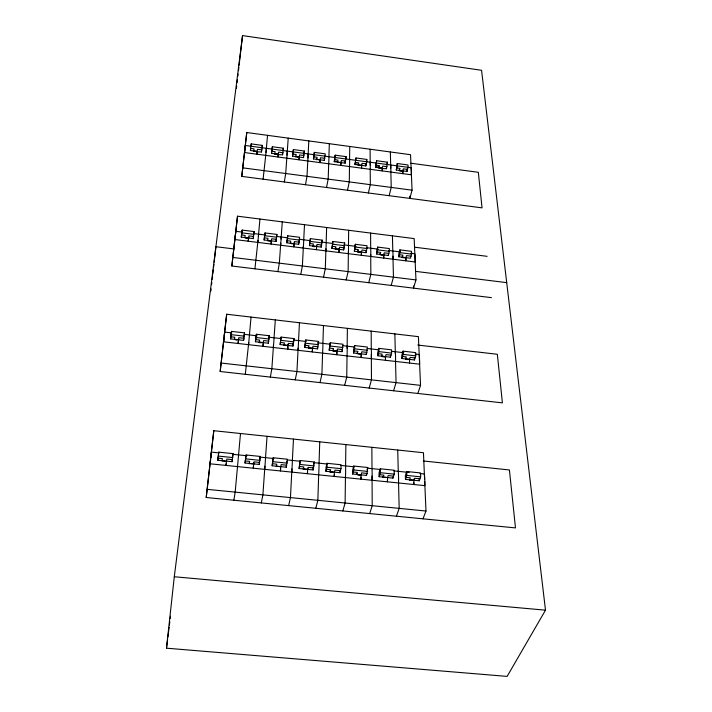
<?xml version="1.0" encoding="UTF-8"?>
<svg xmlns="http://www.w3.org/2000/svg" width="712" height="712" viewBox="0 0 712 712"><rect width="100%" height="100%" fill="white"/><g stroke="black" fill="none" stroke-linecap="round" stroke-linejoin="round"><path stroke-width="1.07" d="M381.347 168.433L378.837 168.094L378.926 167.106L375.696 166.661L376.648 160.743L387.444 162.194L386.491 168.7L382.175 168.539M367.089 473.409L366.484 475.411L352.582 473.987L352.609 470.098L353.757 466.057L367.686 467.49L367.089 473.409L361.651 472.857L361.046 474.895L356.748 474.423L356.748 473.64L356.739 474.45M366.796 352.369L366.244 354.434L353.544 352.974L353.561 349.734L354.62 345.569L367.339 347.038L366.796 352.369L361.829 351.799L361.278 353.909L357.353 353.419L357.353 352.769L357.246 353.811M366.547 250.615L366.048 252.698L354.353 251.229L355.35 244.287L367.054 245.765L366.547 250.615L361.981 250.046L361.465 252.164L357.86 251.683L357.86 251.131M360.931 477.191L360.931 479.14A35.306 4.699 -84.4 0 0 361.046 474.895L360.94 475.233M361.18 355.35L361.171 357.522A31.942 3.978 -83.6 0 0 361.278 353.909L358.225 353.926M361.376 253.445L361.376 255.297A29.397 3.391 -83 0 0 361.465 252.164L361.482 251.443L361.482 252.128M361.554 166.572L361.545 168.157A27.385 2.901 -82.6 0 0 361.634 165.424L361.643 164.792L361.554 165.78M355.039 164.499L355.964 157.966L366.805 159.426L366.813 161.793L365.87 165.94L355.039 164.499L355.964 157.966M352.582 473.987L353.731 469.973L353.757 466.057M353.544 352.974L354.603 348.835L354.62 345.569M354.353 251.229L355.35 244.287M345.169 163.173L346.085 156.64L335.192 155.172L334.293 161.722L345.169 163.173L345.204 160.823M345.872 444.591L345.596 465.915A35.36 4.263 -84.3 0 1 345.445 477.565L345.115 503.019L342.819 510.94M347.127 348.346L347.385 328.348M348.39 251.612L348.123 271.592L346.183 279.941M348.666 230.287L348.471 245.426A29.432 3.071 -83 0 1 348.364 253.668M349.752 146.467L349.583 159.479A27.421 2.634 -82.6 0 1 349.494 166.546L349.298 181.898L347.492 190.238M339.9 472.697L340.995 468.665L341.057 464.749L327.057 463.307L326.016 467.375L325.909 471.264L339.9 472.697L339.909 471.709M341.956 351.648L343.024 344.234L330.243 342.757L329.193 350.188L341.956 351.648L341.974 350.829M343.691 249.903L344.67 242.952L332.913 241.475L331.943 248.435L343.691 249.903L343.736 247.153M339.01 249.734L339.117 248.648L339.099 249.378A29.459 2.839 -83 0 1 338.957 252.502L338.992 250.66M357.86 250.989L357.762 252.075L360.477 252.413M334.293 474.477L334.248 476.435A35.395 3.943 -84.2 0 0 334.426 472.172L334.978 470.125L340.443 470.685M336.856 352.565L336.803 354.745A32.022 3.337 -83.5 0 0 336.963 351.123L336.99 350.268L336.874 351.479M340.817 163.805L340.79 165.389A27.448 2.439 -82.7 0 0 340.915 162.656L340.932 162.025L340.834 163.012M334.328 472.519L330.11 471.7L330.128 470.917L330.003 472.074L333.252 472.403M342.463 349.583L337.47 349.013L336.963 351.123L333.02 350.633L333.038 349.984L332.922 351.025L335.886 351.363M337.194 249.512L335.379 249.28L335.477 248.337M325.909 471.264L326.95 467.223L327.057 463.307M329.193 350.188L330.243 342.757M331.943 248.435L332.913 241.475M335.192 155.172L334.293 161.722M324.378 160.396L325.268 153.845L314.33 152.377L313.458 158.936L324.378 160.396L324.458 158.046M319.741 441.841L319.056 463.183A35.449 3.498 -84.1 0 1 318.673 474.851L317.855 500.313L315.799 508.279M323.479 325.553L322.91 343.389A32.067 2.964 -83.5 0 1 322.589 353.125L321.913 374.316L320 382.602M325.945 248.808L325.304 268.789L323.524 277.182M326.639 227.493L326.149 242.632A29.503 2.519 -83 0 1 325.882 250.873M329.327 143.699L328.908 156.702A27.483 2.163 -82.7 0 1 328.686 163.769L328.188 179.113L326.523 187.487M313.164 469.964L314.286 461.99L300.215 460.539L299.102 468.532L313.164 469.964L313.262 467.028M317.552 348.853L318.584 341.413L305.742 339.935L304.718 347.385L317.552 348.853L317.605 347.216M321.308 245.026L321.237 247.1L309.435 245.622L310.379 238.645L322.198 240.131L321.237 247.1M339.099 249.378L335.468 248.888L335.486 248.194M303.321 468.959L307.664 469.439L307.709 468.425L307.664 469.439A35.493 3.177 -84 0 1 307.424 473.702L307.495 471.744M324.779 158.313L320.507 157.744L320.106 159.871L316.724 159.417L316.751 158.918L316.653 159.782M312.408 349.77L312.319 351.95A32.093 2.697 -83.5 0 0 312.532 348.328L312.568 347.474L312.452 348.684M316.511 247.856L316.431 249.698A29.53 2.287 -83.1 0 0 316.618 246.566L316.653 245.845L316.546 246.93M320 161.028L319.937 162.603A27.501 1.958 -82.8 0 0 320.106 159.871L320.035 160.236M311.455 348.568L308.483 348.23L308.59 347.189M299.102 468.532L300.215 460.539M304.718 347.385L305.742 339.935M309.435 245.622L310.379 238.645M314.33 152.377L313.458 158.936M318.006 346.78L312.986 346.201L312.532 348.328L308.563 347.839L308.599 347.02M295.747 156.987L295.845 156.124L295.818 156.587L303.499 157.601L303.561 156.417M291.929 468.923L290.452 497.599L288.627 505.609M293.469 439.082L292.365 460.433A35.547 2.732 -83.9 0 1 291.769 472.109M298.15 348.159L296.948 371.522L295.231 379.843M299.458 322.741L298.542 340.585A32.147 2.314 -83.4 0 1 298.034 350.322M303.41 246.005L302.377 265.977L300.767 274.405M304.505 224.689L303.73 239.819A29.566 1.967 -83.1 0 1 303.303 248.061M307.94 157.957L308.821 140.923M286.277 467.214L287.372 459.222L273.212 457.763L272.144 465.773L286.277 467.214L286.384 465.248M293.015 346.05L294.02 338.583L281.115 337.096L280.127 344.572L293.015 346.05L293.193 342.801M298.675 244.287L299.61 237.292L287.746 235.805L286.82 242.801L298.675 244.287L298.826 241.537M287.906 345.872L288.031 344.661L287.977 345.516A32.173 2.038 -83.4 0 1 287.71 349.138L287.844 346.967M292.534 156.142L292.881 154.041L296.174 154.486L295.827 156.578L292.534 156.142L293.388 149.556L304.371 151.033L303.499 157.601M286.714 465.185L281.187 464.624L280.75 466.689A35.591 2.412 -83.8 0 1 280.448 470.961L280.564 468.994M293.923 245.035L293.807 246.877A29.593 1.736 -83.1 0 0 294.047 243.753L294.092 243.023L293.976 244.118M299.102 158.233L299.004 159.808A27.563 1.486 -82.9 0 0 299.209 157.076L299.574 154.94L303.864 155.51M272.144 465.773L273.212 457.763M280.127 344.572L281.115 337.096M286.82 242.801L287.746 235.805M293.388 149.556L292.881 154.041M264.926 466.173L262.888 494.867L261.313 502.93M267.053 436.305L265.532 457.674A35.645 1.958 -83.7 0 1 264.704 469.359M273.506 345.338L271.851 368.718L270.337 377.084M275.313 319.919L274.049 337.764A32.218 1.655 -83.3 0 1 273.355 347.5M280.759 243.175L279.344 263.155L277.894 271.619M281.053 239.054L282.281 221.868M287.016 155.154L288.227 138.128M259.248 464.455L260.307 456.437L246.076 454.968L245.035 463.005L259.248 464.455L259.399 462.488M268.362 343.228L269.341 335.744L256.365 334.248L255.403 341.742L268.362 343.228L268.549 340.781M276.016 241.457L276.923 234.444L264.998 232.949L264.108 239.971L276.016 241.457L276.22 238.707M278.17 154.637L282.531 154.798L282.708 152.448M278.107 155.43L277.983 157.005A27.617 1.006 -83 0 0 278.223 154.273L271.512 153.329L272.349 146.734L283.376 148.212L282.531 154.798M253.632 464.277L253.783 462.916L253.695 463.93A35.68 1.629 -83.6 0 1 253.321 468.202L253.481 466.235M271.299 241.288L271.423 240.193L271.361 240.914A29.664 1.175 -83.1 0 1 271.085 244.047L271.228 242.205M263.155 344.145L262.977 346.317A32.254 1.38 -83.3 0 0 263.298 342.686L263.369 341.84L263.235 343.05M245.035 463.005L246.076 454.968M255.403 341.742L256.365 334.248M264.108 239.971L264.998 232.949M272.349 146.734L271.512 153.329M274.761 154.184L275.143 151.665L271.833 151.22M240.496 433.519L238.556 454.897A35.742 1.166 -83.5 0 1 237.497 466.591L235.183 492.117L233.839 500.224M248.746 342.508L245.311 374.298M251.051 317.08L249.431 334.934A32.298 0.988 -83.3 0 1 248.55 344.67M258.02 240.336L254.923 268.825M258.385 236.224L259.951 219.029M265.994 152.35L267.543 135.333M232.076 461.679L233.091 453.633L218.78 452.156L217.783 460.219L232.076 461.679L232.352 458.742M243.593 340.389L244.536 332.887L231.489 331.383L230.563 338.903L243.593 340.389L243.744 338.752M253.25 238.609L254.131 231.578L242.151 230.083L241.288 237.114L253.25 238.609L253.508 235.868M261.642 150.214L261.696 149.636M257.103 151.825L261.473 151.985L261.589 150.802M262.078 147.749L262.301 145.381L251.22 143.895L250.41 150.508L257.148 151.451A27.679 0.516 -83.1 0 1 256.863 154.192L257.023 152.617M238.449 340.211L238.591 339.001L238.502 339.855A32.334 0.712 -83.2 0 1 238.12 343.487L238.342 341.306M226.247 463.468L226.051 465.426A35.778 0.837 -83.4 0 0 226.496 461.154L226.808 459.053L232.397 459.623M248.435 239.365L248.248 241.208A29.726 0.605 -83.1 0 0 248.577 238.075L248.648 237.345L248.524 238.44M257.148 151.451L253.73 150.962L253.775 150.499L253.677 151.371M250.41 150.508L250.66 148.158M217.783 460.219L218.78 452.156M230.563 338.903L231.489 331.383M241.288 237.114L242.151 230.083M250.971 146.263L251.22 143.895M166.501 648.187L174.289 576.747L242.543 35.6L481.561 70.292L545.499 610.175L507.122 676.4L166.501 648.187L167.614 639.367M224.307 335.708L224.698 332.086L231.898 332.913M235.521 234.301L235.841 231.311L242.454 232.139M245.062 147.998L245.337 145.488L397.154 165.851M423.373 460.984L509.418 469.956L515.47 527.904L206.213 497.51L213.796 430.707L423.453 452.734L424.601 479.301M417.793 345.053L497.332 354.282L502.405 402.858L220.168 371.513L226.674 314.232L418.416 336.651L420.534 385.361L417.855 393.469M491.413 297.634L231.845 266.012L237.514 216.19L414.17 238.6L415.959 279.914L413.53 288.146L413.441 285.975M410.949 163.244L478.331 172.313L482.042 207.86L241.768 176.389L246.77 132.521L410.53 154.7L412.07 190.175L409.845 198.408L409.756 196.183M210.841 457.513L211.428 452.111L218.798 452.868M235.45 234.987L234.933 239.552L415.185 261.989A29.237 4.699 -82.9 0 0 414.82 253.748L410.726 253.232M244.937 149.182L244.999 148.577M206.213 497.51L213.796 430.707M220.168 371.513L226.674 314.232M231.845 266.012L237.514 216.19M241.768 176.389L246.77 132.521M244.866 149.814L244.554 152.546L411.403 174.805A27.252 4.023 -82.3 0 0 411.091 167.72L397.314 165.887L397.243 163.511L407.994 164.962L408.092 167.329L407.015 171.441L396.281 170.008L397.243 163.511M224.031 338.191L223.621 341.831L419.617 364.188A31.755 5.509 -83.8 0 0 419.19 354.469L415.194 354.015M210.619 459.525L210.138 463.806L424.877 485.646A35.084 6.497 -84.9 0 0 424.379 474.023L420.009 473.569M210.868 291.066L211.117 288.894M211.597 284.631L211.838 282.504M212.203 279.318L212.568 276.131M212.808 274.004L213.288 269.759M213.538 267.632L213.911 264.33M214.161 262.132L215.914 246.708L234.043 248.951M236.446 88.261L236.704 86.072M237.087 82.779L237.47 79.486M237.844 76.193L238.102 74.004M238.484 70.711L238.858 67.418M239.116 65.219L242.543 35.6M167.89 637.16L169.136 627.236M169.411 625.029L169.821 621.727M170.239 618.417L170.515 616.209M253.73 150.953L254.015 148.835L250.695 148.39M244.883 237.568L245.168 235.441L241.573 234.987M257.157 151.407L257.45 149.298L261.776 149.876L261.473 151.985M261.776 149.876L262.301 145.381M234.47 339.393L236.428 339.989M253.819 233.741L254.131 231.578M238.511 339.811L238.814 337.693L243.905 338.28M222.019 461.047L222.375 458.599L218.077 458.163M263.093 179.184L265.718 155.376A27.652 0.721 -83 0 0 266.359 148.31M243.896 337.141L244.536 332.887M226.443 461.501L222.073 460.664M278.232 154.228L278.561 152.119L282.86 152.697M232.441 457.78L233.091 453.633M269.456 241.057L267.614 240.825L268.015 238.298L264.437 237.844M283.038 150.348L283.376 148.212M271.37 240.87L271.708 238.76L276.363 239.339M284.328 181.969L285.708 173.514L286.803 158.189A27.599 1.202 -82.9 0 0 287.301 151.122M261.233 342.819L259.23 342.597L259.64 340.087L255.742 339.633M276.567 236.598L276.923 234.444M268.967 337.88L269.341 335.744M249.236 463.832L249.663 461.394L245.391 460.958M299.147 157.441L295.818 156.622M304.371 151.033L303.632 155.252M290.38 243.246L290.754 241.137L287.194 240.692M253.703 463.895L254.077 461.848L259.631 462.417M305.475 184.737L306.997 176.318L307.789 160.983A27.537 1.682 -82.8 0 0 308.154 153.917M259.542 460.557L260.307 456.437M316.733 159.372L317.125 157.29L313.841 156.845M287.986 345.471L288.387 343.38L293.433 343.958M283.99 345.062L285.913 345.649M293.602 340.71L294.02 338.583M314.722 246.708L312.897 246.477L313.396 243.967L309.845 243.522M337.47 162.567L337.978 160.075L334.711 159.639M276.309 466.591L276.799 464.171L272.554 463.734M321.762 242.258L322.198 240.131M345.64 158.749L346.085 156.64M308.572 347.83L309.008 345.747L305.154 345.302M286.491 463.316L286.927 461.287M335.468 248.88L335.922 246.788L332.388 246.343M339.108 249.333L339.562 247.242L344.154 247.82M359.872 165.558L358.198 165.335L358.75 162.861L355.493 162.425M318.122 343.531L318.584 341.413M344.199 245.07L344.67 242.952M366.333 161.526L366.805 159.426M303.321 468.959L303.793 466.93L299.565 466.502M368.362 192.97L370.311 184.666L370.213 169.314A27.367 3.097 -82.5 0 0 370.178 162.238M382.193 169.331L382.219 170.916A27.332 3.373 -82.5 0 0 382.264 168.183L375.705 167.258L376.648 160.743M333.02 350.633L333.51 348.56L329.665 348.115M357.86 251.674L358.35 249.592L354.834 249.155M307.673 469.404L308.154 467.383L313.654 467.944M303.312 468.994L305.404 469.564M313.787 464.046L314.286 461.99M386.936 164.285L387.444 162.194M396.281 170.008L397.314 165.887M389.153 195.693L391.235 187.425L390.852 172.064A27.305 3.569 -82.4 0 0 390.674 164.988M376.657 254.015L377.68 247.091L389.33 248.559L389.393 251.327L388.298 255.475L376.657 254.015L377.68 247.091M368.736 282.691L370.845 274.378L370.721 254.398M407.549 169.394L403.357 168.833L402.716 171.289L399.396 170.844L400.019 168.388L396.798 167.952M344.653 385.334L346.753 377.102L347.029 355.911A31.987 3.613 -83.6 0 0 347.153 346.183M388.841 253.401L384.293 252.84L383.741 254.949L380.146 254.46L380.68 252.386L377.182 251.95M357.353 353.41L357.887 351.354L354.069 350.909M330.11 471.7L330.635 469.68L326.434 469.252M380.039 254.86L380.137 253.775M383.75 254.905L383.741 254.22L383.643 255.305L380.938 254.967M398.862 256.792L399.993 252.653L399.904 249.885L411.509 251.345L411.616 254.104L410.45 258.233L398.862 256.792L398.773 254.042L399.904 249.885M391.182 285.423L393.451 277.155L392.935 256.142M402.342 257.228L402.903 255.163L399.423 254.727M377.769 355.751L378.918 351.63L378.882 348.364L391.538 349.823L391.609 353.09L390.416 357.202L377.769 355.751L377.734 352.511L378.882 348.364M369.172 388.058L371.468 379.87L371.317 354.362M381.445 356.578L382.148 354.131L378.339 353.695M402.218 257.628L402.316 256.685L402.333 257.228L405.911 257.717L406.499 255.617L411.029 256.178M356.757 474.414L357.335 472.412L353.152 471.985M401.888 358.51L403.125 354.407L403.028 351.149L415.621 352.6L415.755 355.858L414.464 359.952L401.888 358.51L401.782 355.27L403.028 351.149M367.072 469.519L367.686 467.49M393.576 390.772L396.059 382.62L395.534 361.447A31.835 4.886 -83.7 0 0 395.293 351.719M405.662 358.946L406.285 356.899L402.502 356.472M379.104 476.702L380.368 472.706L380.315 468.79L394.172 470.214L394.252 474.13L392.935 478.117L379.104 476.702L379.051 472.812L380.315 468.79M369.697 513.583L372.216 505.707L372.038 476.043M383.127 477.503L383.893 475.135L379.727 474.708M405.529 359.337L405.635 358.305L405.644 358.982L409.542 359.427L410.183 357.353L415.105 357.913M405.484 479.399L406.855 475.42L406.73 471.513L420.507 472.928L420.667 476.835L419.235 480.796L405.484 479.399L405.359 475.509L406.73 471.513M387.399 477.939L388.182 475.572L393.585 476.123M409.471 480.191L410.299 477.832L406.16 477.414M396.424 516.209L399.174 508.377L398.542 482.967A35.173 5.758 -84.7 0 0 398.257 471.335L397.732 450.037M413.725 480.627L414.571 478.268L419.947 478.82M423.008 518.817L425.981 511.029L424.699 481.419M413.797 482.576L413.868 484.525A35.119 6.186 -84.9 0 0 413.85 480.288L413.832 479.274M174.289 576.747L545.499 610.175M207.308 489.358L425.981 511.029M218.37 456.089L232.717 457.558M245.738 458.893L260.013 460.361M272.963 461.688L287.159 463.138M300.028 464.464L314.152 465.915M326.95 467.223L340.995 468.665M353.731 469.973L367.695 471.406M380.368 472.706L394.252 474.13M406.855 475.42L420.667 476.835M357.709 474.904L359.863 475.127M232.37 454.265L246.922 455.76M259.382 457.042L273.862 458.528M287.265 459.908L299.61 461.18M313.974 462.658L326.772 463.975M340.55 465.39L354.371 466.814M367.579 468.176L380.724 469.528M393.861 470.881L409.106 472.448M409.605 479.817L413.85 480.288M383.234 477.156L383.234 476.346L383.252 477.129L387.533 477.565A35.208 5.447 -84.6 0 1 387.47 481.846L387.435 479.888M276.389 466.209L280.75 466.689M249.307 463.441L253.695 463.93M221.281 363.058L420.534 385.361M382.424 356.694L385.361 357.024L386.064 354.585L391.013 355.146M407.478 359.56L409.542 359.427A31.791 5.251 -83.8 0 1 409.542 363.04M244.261 334.337L257.148 335.824M268.896 337.177L280.626 338.52M293.415 339.998L306.169 341.466M317.81 342.801L330.502 344.261M343.095 345.712L354.709 347.047M367.25 348.497L378.802 349.823M391.28 351.256L403.846 352.707M231.151 334.649L244.225 336.153M256.089 337.515L269.1 339.01M280.902 340.363L293.842 341.849M305.59 343.202L318.469 344.679M330.154 346.023L342.97 347.5M354.603 348.835L367.348 350.304M378.918 351.63L391.609 353.09M403.125 354.407L415.755 355.858M230.857 336.785L234.773 337.23L234.479 339.348L238.502 339.855M268.727 341.128L263.663 340.541L263.307 342.65L259.293 342.196M280.51 342.481L284.391 342.917L283.999 345.017L287.977 345.516M232.958 257.459L415.959 279.914M415.933 271.423L506.713 282.637M381.552 356.223L381.552 355.546L381.561 356.196L385.486 356.632A31.862 4.619 -83.7 0 1 385.415 360.29M414.535 247.189L487.106 256.329M254.353 233.634L265.158 234.987M276.995 236.473L287.755 237.817M299.538 239.294L310.245 240.638M321.975 242.107L332.637 243.442M344.314 244.91L356.009 246.37M366.555 247.696L378.188 249.155M388.69 250.473L400.278 251.923M241.866 232.842L253.873 234.346M264.766 235.708L276.719 237.203M287.559 238.565L299.458 240.06M310.254 241.412L322.1 242.89M332.842 244.243L344.626 245.711M355.324 247.055L367.063 248.524M377.707 249.859L389.393 251.327M399.993 252.653L411.616 254.104M253.561 236.482L248.88 235.903L248.586 238.03L244.875 237.577L246.672 238.208M299.067 242.178L294.43 241.599L294.056 243.709L290.38 243.255L292.142 243.887M321.664 244.999L317.054 244.43L316.635 246.521L312.977 246.076M403.117 257.735L405.911 257.717A29.263 4.468 -82.9 0 1 405.902 260.841L405.84 258.99M242.863 167.863L412.07 190.175M345.605 161.099L341.351 160.529L340.923 162.612L337.55 162.203M366.342 163.876L362.105 163.306L361.643 165.38L358.278 164.97M376.185 165.193L379.434 165.629L378.944 167.694L378.926 167.231M386.99 166.644L382.771 166.074L382.264 168.183L378.926 167.738M274.814 153.819L278.223 154.273M399.477 169.857L399.485 170.48L402.814 170.925L402.805 170.302L402.814 170.925A27.278 3.836 -82.4 0 1 402.805 173.657L402.743 172.073M334.302 161.126L336.482 161.428M355.048 163.902L358.296 164.347M267.685 240.425L271.361 240.914M407.015 171.441L406.917 169.082M414.464 359.952L414.402 358.314M419.235 480.796L419.154 478.838M399.477 169.981L399.494 170.444M386.491 168.7L386.438 166.341M388.28 254.78L388.298 255.475M390.399 356.383L390.416 357.202M390.354 151.968L390.755 168.023M392.428 235.841L392.802 250.989A29.308 4.156 -83 0 1 393.006 259.23M394.857 333.892L395.347 353.882M392.908 477.129L392.935 478.117M383.661 256.231L383.688 258.073A29.334 3.934 -83 0 0 383.741 254.949M380.137 253.917L380.146 254.46M375.696 166.661L375.705 167.258M370.098 149.217L370.195 165.273M370.596 233.073L370.685 248.212A29.37 3.622 -83 0 1 370.738 256.462M371.183 331.125L371.281 348.96A31.907 4.254 -83.6 0 1 371.344 358.688M371.869 447.314L371.993 468.629A35.262 5.011 -84.5 0 1 372.065 480.28M365.87 165.94L365.861 163.591M366.048 252.698L366.039 251.309M366.244 353.615L366.244 354.434M366.484 475.411L366.484 473.444M281.204 236.998A29.637 1.406 -83.1 0 1 280.617 245.24M258.572 234.159A29.699 0.845 -83.1 0 1 257.833 242.4"/></g></svg>
